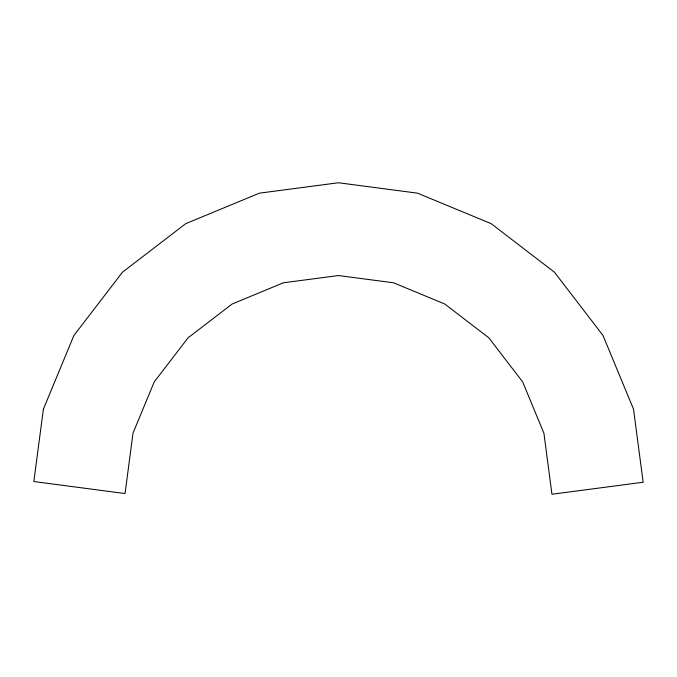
<?xml version="1.0" encoding="UTF-8"?>
<svg xmlns="http://www.w3.org/2000/svg" width="677" height="677" viewBox="0 0 677 677"><rect width="100%" height="100%" fill="white"/><g stroke="black" fill="none" stroke-linecap="round" stroke-linejoin="round"><path stroke-width="1.02" d="M43.379 409.179L33.85 481.542L125.05 493.55L132.997 433.187L154.246 381.887L188.054 337.84L232.101 304.032L283.401 282.783L338.458 275.539L393.506 282.783L444.806 304.032L488.862 337.84L522.661 381.887L543.91 433.187L551.95 494.244L643.15 482.236L633.528 409.179L603.012 335.496L554.463 272.23L491.197 223.681L417.523 193.165L338.458 182.756L259.393 193.165L185.71 223.681L122.444 272.23L73.895 335.496L43.379 409.179"/></g></svg>
